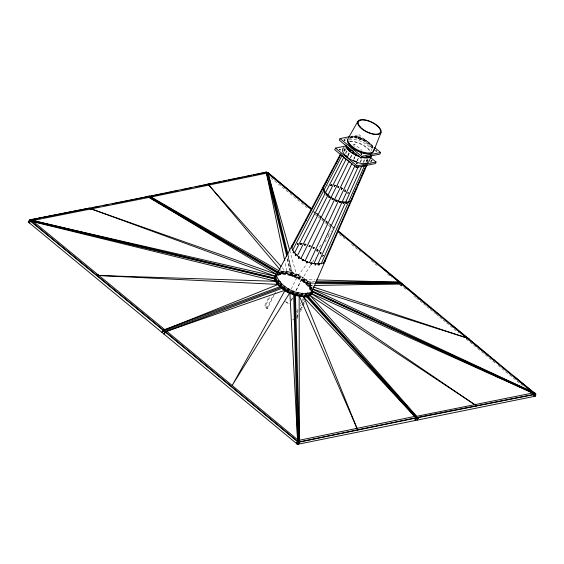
<?xml version="1.0" encoding="UTF-8"?>
<svg xmlns="http://www.w3.org/2000/svg" width="564" height="564" viewBox="0 0 564 564"><rect width="100%" height="100%" fill="white"/><g stroke="black" fill="none" stroke-linecap="round" stroke-linejoin="round"><path stroke-width="0.42" stroke-dasharray="2.82 2.11" d="M294.337 276.402L295.444 273.921L295.952 274.407L294.88 276.628L294.337 276.402L295.444 273.921M294.507 276.134L295.007 276.099L294.88 276.628M308.804 246.799L309.375 245.425L309.918 245.65L309.347 247.018L308.804 246.799L309.375 245.685M308.966 246.531L309.474 246.496L309.347 247.018M309.41 245.46L309.883 245.65M311.434 289.706L311.638 288.267C306.76 276.853 291.292 269.359 279.335 272.814M337.653 187.643L338.224 186.268L338.731 186.754L338.196 187.868L337.653 187.643L338.224 186.268M337.822 187.375L338.322 187.34L338.196 187.868M338.696 186.726L338.231 187.601M358.246 138.554L359.346 136.904L359.719 137.263L358.958 138.85L358.246 138.554L358.958 138.85M359.014 136.967L359.719 137.263M371.267 160.338L370.618 162.143M366.389 161.783L367.086 160.19L366.459 160.063L365.401 162.453M363.251 162.002L364.323 159.619M363.456 162.813L364.873 159.64M360.452 162.199L362.257 158.258M360.008 162.284L361.813 158.35M291.278 289.12L297.136 276.931L307.049 263.642M310.158 290.523A18.534 8.009 25.7 0 0 300.831 280.336L296.622 278.017L296.798 277.629L291.236 275.465L286.864 257.593M297.996 275.161L298.173 274.774C292.138 272.243 284.919 269.416 278.524 272.299M356.892 161.093L358.366 157.962M357.188 160.902L358.662 157.772M278.637 274.337L280.012 271.996L280.463 272.32L279.392 274.541L278.637 274.337L280.012 271.996M279.011 274.449L279.208 274.041C288.176 272.074 297.496 276.769 304.588 281.937L301.768 279.532L297.136 276.931L293.118 275.288L293.019 276.078C288.599 274.548 283.65 273.18 279.011 274.442L278.341 273.9M279.088 274.661L280.16 272.44L279.709 272.116M277.15 275.161L279.955 273.773M274.055 295.064L267.569 308.543L266.814 308.515L264.749 305.596L268.57 297.665M279.483 272.786L280.992 273.681L280.794 274.09L280.266 273.251L287.393 273.582L291.334 274.675L291.236 275.465L287.062 257.191M267.569 308.543L265.609 305.773L269.811 297.045M282.698 271.446L281.633 273.667L281.986 274.012L283.058 271.792L282.698 271.446L283.466 271.763L282.402 273.984L281.81 273.42M283.107 271.418L282.12 273.716L282.881 272.849M297.221 244.55L298.173 243.408L297.637 244.522L296.868 244.205L297.277 244.177M283.304 273.914L283.502 273.505L287.718 274.034L287.52 274.442M297.714 244.233L298.116 243.387L297.454 243.112M266.814 308.515L273.3 295.035M274.435 294.267L275.584 291.891M286.498 271.538L285.426 273.759L285.666 274.097L286.498 271.538L286.991 271.601L286.159 274.16L285.61 273.519L286.237 273.864M285.92 273.822L286.991 271.601M301.655 243.556L301.169 244.691L300.675 244.635L300.972 243.183L301.698 243.585L301.458 243.246L300.823 244.346L301.021 243.211M300.675 244.635L301.211 243.521M280.125 273.54L287.393 273.582L284.89 261.569M331.195 185.866L330.469 185.464L330.955 185.521L331.491 184.414L331.195 185.866L330.645 185.225L331.047 184.379M330.708 185.803L331.477 184.435L331.279 185.57L330.849 185.514M290.848 272.384L289.882 274.915L290.418 275.063L291.482 272.842L290.848 272.384L289.882 274.915M290.446 273.794L290.037 274.633L290.354 273.519M277.96 275.669A18.534 8.009 25.7 0 1 287.809 274.992L289.931 275.577L291.384 272.525M304.623 245.396L305.053 243.979L304.623 245.396L305.159 245.544L305.561 244.134M348.002 156.017L349.532 152.844M334.508 185.027L333.98 186.141L334.699 186.303L335.108 185.457L334.508 185.027L334.078 186.451L334.614 186.599L335.044 185.175L334.699 186.303M353.748 145.829L354.516 144.243L361.919 150.355M350.061 137.99L358.33 136.312L359.092 134.725L373.911 146.957M335.044 185.175L334.614 186.599M292.11 275.718L287.725 256.606M289.931 275.577L292.18 276.191L292.942 274.605L297.383 276.43A18.534 8.009 25.7 0 1 311.025 289.536M292.18 276.191L294.457 277.128L295.987 274.146M309.918 245.65L309.382 246.757L308.839 246.531M292.97 275.606L296.981 277.255L297.136 276.931L290.044 251.572M353.882 159.083L355.01 156.743M353.748 159.365L355.249 156.249M341.354 189.095L341.692 189.574L341.178 189.292L341.89 187.988L342.207 188.432M341.178 189.292L341.911 188.016L342.362 188.263L341.692 189.574M312.921 248.731L313.633 247.427L314.148 247.709C313.654 250.148 312.597 247.786 313.542 248.717M298.737 278.468L299.801 276.247L300.499 276.332C299.625 279.772 297.778 278.75 299.977 276.05M313.436 249.013L314.106 247.702M299.251 278.75L300.499 276.332M291.292 300.161L292.434 297.785M295.867 290.643L301.239 280.075L306.026 283.72L313.944 283.762M291.313 300.697L292.455 298.314M296.276 290.382L301.43 279.666L314.916 279.885M344.421 191.288L345.26 190.061L345.711 190.385L345.175 191.499L344.421 191.288L345.26 190.061M344.872 191.612L345.661 190.371L344.992 191.316M316.707 251.072L317.553 249.873L317.948 250.155L317.462 251.276L316.707 251.072L317.546 249.845M317.158 251.396L317.948 250.155L317.278 251.1L316.883 250.818L317.292 249.972M302.776 280.964L304.144 278.623L304.595 278.947L303.531 281.168L302.776 280.964L304.144 278.623M303.228 281.288L304.595 278.947M315.205 281.711L304.193 281.655L303.996 282.056C306.978 284.362 310.045 287.139 310.99 290.918M347.643 193.551L348.404 192.684L348.094 192.38L347.565 193.466L347.917 193.812L347.509 193.84L348.453 192.705M305.117 282.888L305.314 282.486L314.099 282.536M320.303 253.624L320.838 252.517L321.198 252.862L320.662 253.969L319.894 253.652L320.831 252.538M320.662 253.969L320.07 253.412L320.479 252.566M320.253 253.997L321.149 252.841M306.174 283.713L307.655 281.464L308.014 281.81L306.943 284.03L306.174 283.713L307.655 281.464M306.534 284.059L308.014 281.81M306.668 283.77L307.429 282.902L306.71 282.606L307.479 282.924M308.205 285.828L308.402 285.419L312.421 286.681M323.059 255.52L322.509 256.648L322.996 256.705M322.756 256.366L323.292 255.259L322.798 255.196L323.532 255.598L323.292 255.259M311.116 288.923L309.086 285.574L313.464 285.49M296.629 311.822L298.152 308.649M300.443 303.89L301.973 300.718M302.353 299.928L303.115 298.342M309.206 286.611L310.271 284.39L309.784 284.327L308.712 286.547L309.523 286.653L309.925 285.807L309.248 285.433L309.974 285.835L309.735 285.497M310.51 284.728L309.439 286.949L308.952 286.886L310.024 284.665L310.51 284.728L310.271 284.39M296.918 313.175L298.06 310.792M300.351 306.033L301.113 304.447M302.642 301.275L303.784 298.899M310.031 287.393L308.402 285.419L310.947 289.79M310.263 288.754L310.179 287.083M371.211 162.263L371.972 160.677M296.777 317.017L298.307 313.845M300.21 309.876L302.121 305.914M302.501 305.117L304.412 301.155M310.214 289.254L311.279 287.034L311.92 287.492L310.849 289.713L310.313 289.572L311.342 288.578L310.743 288.148L311.384 288.606M296.65 317.546L298.18 314.374M300.464 309.615L303.136 304.059M303.524 303.27L304.666 300.887M310.313 289.572L311.279 287.034M311.814 287.182L310.849 289.713M296.939 318.893L298.088 316.517M300.379 311.758L302.664 306.999M303.051 306.203L304.574 303.03M399.77 284.834L401.117 285.948L401.942 284.242M350.399 157.652L351.929 154.55M350.441 158.012L352.352 154.127M347.748 155.156L348.919 152.837M347.96 155.565L349.13 153.239M345.788 153.641L347.375 150.553M345.415 153.218L347.008 150.13M344.512 151.497L345.323 149.946L344.823 149.538L342.912 150.271M344.019 151.082L344.823 149.538M310.553 265.341L301.634 279.814L296.995 277.227M312.407 262.352L315.177 257.868M324.892 242.182L329.975 233.961M316.446 251.058L321.67 244.071M327.931 235.681L331.59 230.782M370.506 161.924L371.197 162.164M314.148 247.709L313.457 247.624L313.098 248.534L313.612 248.823M299.449 277.157L299.759 277.608M302.205 277.481L302.614 277.213C306.745 280.068 311.328 283.417 312.541 288.578M350.061 137.715C354.453 136.594 359.028 138.328 363.047 140.041A14.248 6.155 25.7 0 1 372.882 148.156M343.504 150.644L345.323 149.946M317.997 250.169L317.243 249.958M316.883 250.818L317.539 251.001M279.772 272.863C285.793 271.326 292.053 273.695 297.566 276.043A19.521 8.432 25.7 0 1 311.631 288.549M277.347 274.753L279.208 274.041L278.482 273.611M303.213 280.604L303.531 281.168M349.997 136.566L359.092 134.725M344.266 139.16L346.747 138.659M352.86 144.581L354.516 144.243M305.899 280.132L306.499 280.012M304.588 281.937L303.996 282.056L313.683 282.106M306.604 283.607L306.019 283.727L306.217 283.318L314.134 283.361M401.117 285.948L401.716 285.828M295.12 319.287L292.808 319.753L293.484 320.31M279.758 274.174L280.794 274.076L279.286 273.188M297.404 243.937L297.045 243.958L297.637 244.522M321.198 252.862L320.43 252.545M320.07 253.412L320.74 253.68L319.894 253.652M308.825 282.945L309.58 282.973M353.642 136.396C360.466 136.996 367.065 140.168 371.824 145.096A14.248 6.155 25.7 0 1 373.326 147.232M354.594 146.386L355.087 146.619M330.708 184.668L332.323 184.872M330.645 185.225L331.279 185.57M300.774 243.098L303.143 243.394M300.415 243.528L301.916 243.718M300.612 244.05L301.246 244.402L300.436 244.29M322.848 255.224L323.278 255.273M286.738 271.876L287.224 271.94M286.646 273.025L286.011 272.673M309.312 286.357L309.1 286.604M310.785 285.715L311.645 285.892M264.749 305.596L265.609 305.773M358.034 138.54L362.92 140.323A13.529 5.844 25.7 0 1 372.874 149.89M291.313 272.722L295.832 274.273M292.942 274.605L288.571 273.406A18.534 8.009 25.7 0 0 278.722 274.083M334.389 184.943L335.869 185.352M333.839 185.168L335.249 185.556M334.614 186.028L334.24 186.176M304.581 243.789L306.738 244.388M305.159 244.29L305.695 244.438L305.159 245.544M304.236 244.134L305.871 244.586M304.518 245.086L305.244 245.248L304.786 245.121M290.953 272.694L291.482 272.842M289.945 274.365L290.502 274.767M287.231 273.907L291.179 274.992M311.384 287.351L311.92 287.492M310.849 289.149L310.383 289.022L310.877 288.451M291.433 275.063L292.321 275.324M310.461 288.345L311.272 288.599L306.745 283.325M336.616 185.556L338.879 186.487M337.378 186.24L338.809 186.825M337.688 187.382L338.294 187.565M309.65 245.481L311.843 246.383M308.903 245.608L310.983 246.461M294.457 277.128L296.622 278.017M361.341 139.675L356.483 138.117A13.529 5.844 25.7 0 0 349.292 138.61M340.388 187.107L342.538 188.284M340.924 187.791L342.968 188.912M341.509 188.862L341.953 189.109L341.354 189.032M313.231 247.145L315.311 248.294M311.68 246.743L314.31 248.195M298.173 274.774L302.614 277.213M296.798 277.629L301.239 280.075M285.349 301.423L289.783 303.869M285.87 302.198L289.381 304.13M279.906 271.312L283.502 273.505M344.597 189.525L345.852 190.428M344.837 190.146L346.028 190.999M344.858 190.935L345.253 191.217M344.597 191.034L345.175 191.499M317.222 249.549L318.434 250.423M316.319 249.415L318.399 250.909M317.01 250.952L317.462 251.276M279.222 273.237L279.927 273.434L279.173 273.223L279.878 273.42L279.469 274.259L279.081 273.977M278.813 274.083L279.208 274.365M278.94 274.217L279.392 274.541M304.193 281.655L308.945 285.856M358.33 136.312L373.142 148.543M270.791 177.73L308.776 209.096M314.881 214.137L317.595 216.379M318.279 216.936L320.994 219.177M321.67 219.741L324.385 221.983M325.061 222.54L327.776 224.782M328.452 225.339L332.52 228.702M339.309 234.3L344.738 238.783M351.52 244.388L360.34 251.664M371.19 260.631L377.295 265.672M387.475 274.076L391.543 277.432M399.693 284.164L403.077 286.956M403.754 287.513L406.468 289.755M413.934 295.917L415.964 297.595M416.648 298.159L419.362 300.401M420.039 300.957L422.753 303.199M423.43 303.756L426.144 305.998M426.821 306.562L429.535 308.804M430.212 309.361L435.641 313.845M436.317 314.402L439.032 316.644M439.709 317.201L442.423 319.443M443.107 320.007L445.821 322.241M446.498 322.805L458.708 332.887M466.167 339.049L495.34 363.131M498.054 365.373L522.476 385.536M281.147 271.298L281.824 271.862M316.545 212.924L318.568 214.595M319.238 215.159L321.938 217.387M325.978 220.743L328.678 222.97M329.348 223.534L332.048 225.769M316.644 213.446L321.381 217.373M322.058 217.937L324.772 220.179M325.449 220.743L326.803 221.863M329.51 224.112L331.54 225.797M332.224 226.354L335.608 229.16M313.457 211.232L315.48 212.91M316.15 213.467L321.55 217.944M322.213 218.494L324.92 220.736M325.59 221.285L328.29 223.527M332.33 226.869L333.684 227.99M313.535 211.74L318.279 215.674M318.956 216.231L321.663 218.479M322.34 219.043L331.153 226.34M347.685 192.387L348.989 193.699M327.402 185.394L327.762 185.739M320.19 252.46L321.283 253.518M307.02 283.741L306.358 283.473L306.943 284.03M282.155 267.681L287.718 274.034M284.679 271.058L285.18 271.629M280.689 270.382L282.952 273.068M288.895 271.587L289.184 272.13M367.086 160.19L367.742 162.15M366.459 160.063L367.086 161.924M288.112 254.822L293.019 276.078L287.823 254.808M293.499 272.856L293.555 273.336M349.335 141.197A14.509 6.267 25.7 0 1 370.893 151.638M349.955 141.768A13.529 5.844 25.7 0 1 369.956 151.335M343.913 149.037A14.248 6.155 25.7 0 1 345.274 148.607M367.538 159.26A14.248 6.155 25.7 0 1 368.073 160.599M343.948 149.714A13.529 5.844 25.7 0 1 345.767 149.016M366.91 159.133A13.529 5.844 25.7 0 1 367.531 160.994M351.069 136.58A14.248 6.155 25.7 0 1 366.734 140.894M349.743 137.679A13.529 5.844 25.7 0 1 354.009 136.819L360.121 138.06L363.364 139.393A13.529 5.844 25.7 0 1 373.319 148.966A13.458 5.816 25.7 0 0 363.357 139.428A13.458 5.816 25.7 0 0 349.807 137.722M349.06 139.907A13.529 5.844 25.7 0 1 362.151 141.909A13.529 5.844 25.7 0 1 372 150.884M294.909 275.028L295.416 275.514L294.909 275.028M299.061 278.038L299.512 278.278L299.061 278.038M303.608 279.737L304.067 280.061L303.608 279.737M282.578 272.525L282.162 272.553L282.931 272.87L282.578 272.525M290.848 273.639L290.312 273.491L290.848 273.639"/><path stroke-width="0.85" d="M297.531 439.652L166.775 331.279L285.426 290.072L289.868 292.512L297.531 439.652L297.566 441.231L296.551 443.311L296.608 443.79L298.391 444.404L299.35 441.845L299.146 295.705L287.309 291.715L276.586 282.86L275.493 278.722L275.697 275.239L277.347 274.753L276.494 274.372L91.22 208.913L90.036 209.145M355.813 428.591L357.005 428.351L303.792 296.918L303.361 296.234L299.146 295.705L301.592 296.622L306.887 296.015L311.06 294.704L311.215 292.074M312.153 291.856L311.716 294.119M276.388 275.267L276.064 277.53A19.521 8.432 25.7 0 0 294.33 292.977A19.521 8.432 25.7 0 0 311.955 290.657M340.571 153.838L277.002 273.991L276.677 276.261C281.817 288.282 298.109 296.171 310.693 292.533L312.216 290.848L367.157 164.61M325.216 260.032L325.012 261.449L323.581 263.036C311.779 266.441 296.509 259.045 291.694 247.779L291.997 245.65L292.949 244.593M292.011 293.238L293.076 291.017L293.618 291.243L292.554 293.463L292.046 292.977M312.216 290.848L312.435 289.332M347.593 139.47L347.353 141.127A14.248 6.155 25.7 0 0 359.543 151.956A14.248 6.155 25.7 0 0 373.297 151.772M351.901 198.852L351.724 200.072L350.498 201.44C340.339 204.372 327.183 198.006 323.038 188.305L323.299 186.472L324.124 185.563M296.608 443.79L297.566 441.231L293.64 294.07M373.749 150.842L380.996 132.646M323.581 263.036L366.396 165.04L362.765 165.887M353.734 194.235L354.784 191.831M355.489 190.223L356.54 187.819M357.936 184.611L358.641 183.004M361.094 177.392L362.144 174.981M362.842 173.381L364.943 168.565M321.127 263.973L364.485 165.774L363.991 165.365M317.814 264.206L361.905 165.95M313.859 263.705L358.464 166.352M309.544 262.521L355.094 165.428M89.775 208.053L29.413 219.932L28.588 221.638L28.701 222.59L29.596 222.893L30.562 220.778L30.449 219.826L148.804 196.335L266.236 172.09L284.714 260.709M28.701 222.59L29.518 220.884L29.413 219.932M30.294 220.143L275.824 276.445L276.839 275.317M33.036 221.715L276.402 281.394L278.461 284.319L278.263 284.721L280.449 286.829L280.646 286.42L163.461 330.088L161.854 332.309M162.446 332.189L163.461 330.088L165.478 331.759L282.67 288.084L282.472 288.493M164.596 329.926L278.461 284.319M164.695 332.274L163.877 333.98L164.469 333.86L165.478 331.759L164.695 332.274L162.679 330.603M266.088 172.408L265.996 172.034L268.027 172.704L311.829 209.011M344.59 146.252L335.488 148.092L334.727 149.679L356.272 167.473L375.3 163.616L376.061 162.03L369.998 157.032M349.165 136.735L340.071 138.575L339.302 140.161L360.847 157.955L379.875 154.099L380.644 152.513L374.581 147.514M274.753 276.43L276.494 274.372L149.361 197.372L33.079 220.446M274.478 278.376L274.908 276.106L91.22 208.913M275.627 276.853L275.824 276.445M275.479 279.631L275.493 278.729L30.505 220.305M291.588 247.681L291.969 246.884M275.359 281.626L274.738 279.004M276.402 281.394L276.205 281.803L278.263 284.721M277.664 282.416L278.214 283.058L277.488 282.656L278.553 280.435M323.595 186.74L324.103 185.746M277.728 282.994L278.792 280.773M277.523 284.7L275.514 281.309L98.975 275.507L97.628 274.4M293.477 251.509L293.181 252.954L293.731 251.826M279.864 286.942L277.657 284.411L98.975 275.507M280.343 285.913L281.408 283.692L281.055 283.347L279.984 285.567L280.752 285.885L280.16 285.321M281.337 287.703L281.528 287.302L164.469 330.927L30.562 220.778L29.518 220.884M326.937 194.164L326.394 195.299L326.041 194.954L326.626 193.868L326.93 194.185M281.88 288.613L289.649 292.977L293.661 294.627M283.854 288.761L284.919 286.54L284.467 286.209L283.396 288.43L284.157 288.641M299.061 256.944L298.652 257.79L299.047 258.072M329.32 196.159L328.784 197.266L329.235 197.597L329.757 196.455M329.369 196.173L328.96 197.019L329.355 197.301M284.841 290.735L232.149 385.466L289.649 292.977M285.426 290.072L285.236 290.481L286.709 291.292M287.499 291.045L288.571 288.824L289.085 289.113L288.014 291.334L287.499 291.045L288.119 291.031L288.528 290.192L288.084 289.945M302.903 259.398L302.325 260.505L302.84 260.787L303.376 259.68M332.668 198.281L332.259 199.127L332.711 199.374M303.347 259.644L302.946 260.49L302.494 260.244M355.623 155.474L356.377 153.916M289.67 292.92L289.868 292.512M305.159 260.716L352.056 163.236M336.8 200.276L336.264 201.39L335.721 201.165L336.299 200.051L336.771 200.248L336.363 201.087L335.89 200.897M307.599 261.647L307.19 262.493L306.717 262.295M298.391 444.404L299.35 441.845L295.43 294.683L294.542 294.45L294.352 294.845L290.425 293.231M356.272 167.473L357.033 165.887L376.061 162.03M360.847 157.955L361.616 156.369L380.644 152.513M295.233 295.085L295.43 294.683M340.473 201.489L340.064 202.328L339.606 202.201M295.289 295.557L306.344 297.017M296.615 294.852L297.686 292.631L298.222 292.779L297.15 295L296.509 294.542M343.977 202.166L343.49 203.308L343.004 203.244L343.554 202.116L344.026 202.194M302.078 293.562L301.007 295.783L301.5 295.846L302.565 293.625M346.684 202.272L346.141 203.407L347.093 202.264L346.677 202.293M303.658 297.2L414.681 416.436L299.315 440.265M305.674 296.467L305.871 296.058L415.894 417.783L416.38 418.728L415.555 420.441L414.885 419.884L415.894 417.783L417.677 417.416L418.164 418.368L417.339 420.074M323.856 262.88L324.286 262.091M308.127 296.657L310.249 295.606L311.871 293.795L532.74 393.009L535.8 394.8L534.975 396.506L534.08 396.196L533.974 395.244M475.79 404.303L474.599 404.543L311.871 293.795L311.039 293.294L309.319 295.395L306.703 296.396M310.764 292.772L310.094 294.084L310.806 292.779M310.842 293.703L311.039 293.294M310.115 295.896L309.516 294.986M421.639 300.337L400.109 282.183L316.08 281.718M416.31 416.394L532.74 393.002M314.338 285.476L401.074 283.84L532.479 392.368L534.876 393.475L338.111 230.789M534.08 396.196L535.137 394.109L535.032 393.157L312.865 289.346M534.869 395.554L535.687 393.848L535.032 393.157L311.984 290.883M301 258.432L348.813 161.452L343.723 157.25L342.221 155.121L292.533 250.296M352.733 153.352L353.501 151.801M297.355 255.809L345.972 159.415M349.913 151.695L350.484 149.749M294.464 253.032L343.723 157.25M305.702 220.792L306.52 219.241M322.072 189.765L322.897 188.214M324.942 184.336L327.388 179.69M331.068 172.718L331.886 171.174M335.559 164.202L337.603 160.331M338.421 158.787L339.239 157.236M291.694 247.779L341.164 153.923M357.773 121.535L348.044 138.547A14.248 6.155 25.7 0 0 359.987 151.032A14.248 6.155 25.7 0 0 373.981 149.192M277.002 273.991L278.524 272.299M310.355 293.611L309.756 293.541M164.11 193.466L149.545 196.476L278.003 271.918M165.823 193.114L177.822 190.632M182.109 189.751L191.534 187.805M195.821 186.917L210.386 183.913M212.099 183.554L221.525 181.608M223.238 181.256L226.665 180.55M228.378 180.191L235.237 178.781M236.951 178.421L242.95 177.188M244.663 176.835L251.516 175.418M253.229 175.066L265.228 172.584M266.511 173.19L151.145 197.012L279.145 270.868M311.3 291.468L535.137 394.109L416.789 417.6L299.35 441.845L297.566 441.231L164.469 330.927M299.202 442.162L415.738 418.1M207.376 184.245L208.56 184.005M280.125 269.712L208.828 185.098L210.012 184.858M31.647 221.264L28.2 221.962L297.531 444.333L535.37 396.182L533.332 394.504M357.026 429.937L358.218 429.69M416.38 418.728L418.164 418.368M475.812 405.883L477.003 405.643M35.476 219.114L39.797 218.261M44.119 217.401L59.664 214.32M61.391 213.975L79.531 210.372M81.258 210.034L88.167 208.659M92.482 207.806L99.391 206.431M103.713 205.578L108.027 204.718M112.349 203.865L127.894 200.777M129.621 200.439L149.693 196.159L147.049 196.357L277.728 273.166M534.989 394.426L417.522 417.734L307.655 295.698L306.696 296.41L306.887 296.015L416.789 417.6M346.275 203.111L346.634 203.089M318.794 264.854L319.146 264.833M305.42 294.852L305.829 294.824M315.861 282.543L401.117 283.015M314.606 283.368L402.132 283.847M316.665 279.934L399.051 282.176L337.716 231.339M279.638 281.866L280.393 281.894M348.221 148.847L351.139 149.22M348.503 149.869L353.085 150.807M343.145 202.955L343.568 203.012M315.156 264.685L315.579 264.735M277.488 282.656L277.974 282.719M301.543 294.669L302.036 294.732L301.155 295.494M299.794 296.213L301.479 296.424M30.449 219.826L275.563 278.278M275.669 279.229L30.562 220.778L33.191 221.398L164.751 329.609M30.421 221.187L32.134 221.596M267.78 172.647L289.804 250.726M311.039 263.811L311.504 263.938M276.72 280.343L276.078 279.885M297.15 293.745L297.686 293.886M296.77 294.577L297.235 294.704M312.942 289.135L466.851 337.949L468.198 339.056M313.26 286.956L466.851 337.949M297.432 442.084L299.216 442.698M296.551 443.311L298.335 443.924M293.09 292.349L292.547 292.124L292.173 292.97L292.646 293.16M311.356 291.038L535.088 393.637M348.813 161.452L350.759 162.524M309.756 293.604L310.278 293.886M288.035 289.938L288.549 290.22M285.419 291.059L288.909 292.984M148.804 196.335L278.44 272.877M474.606 404.543L310.249 295.606L416.465 416.077M400.109 282.183L400.518 282.451M283.932 287.323L284.383 287.647M283.579 288.183L283.967 288.465M281.344 287.682L283.29 289.085M423 301.451L425.03 303.129M426.391 304.243L428.421 305.914M429.775 307.035L431.136 308.148M433.166 309.819L434.527 310.933M436.557 312.611L437.918 313.725M452.829 325.992L481.987 349.976M483.348 351.09L485.378 352.761M486.732 353.882L488.769 355.553M490.123 356.667L491.484 357.78M493.514 359.458L494.875 360.572M496.905 362.243L498.259 363.357M513.86 376.188L534.876 393.475M30.407 221.095L163.306 330.405M340.071 138.575L361.616 156.369M335.488 148.092L357.033 165.887M467.909 337.949L469.255 339.063M400.595 283.128L401.942 284.242M307.394 292.977L308.078 293.541M96.338 274.879L97.685 275.993M303.77 202.779L268.027 172.704L288.014 254.399M305.124 203.9L307.161 205.585M308.515 206.706L310.545 208.391M338.992 231.973L340.346 233.094M342.383 234.779L343.737 235.9M382.343 267.9L399.961 282.501M268.295 173.804L311.441 209.561M165.33 332.076L297.411 441.549M280.519 284.46L280.872 284.806M208.828 185.098L280.992 266.37M299.392 296.326L356.998 428.351M267.132 172.394L287.323 254.907M266.236 172.09L286.85 256.338M535.687 393.848L535.8 394.8M294.542 294.45L298.462 441.541M356.638 161.769A13.529 5.844 25.7 0 1 353.395 160.437M347.621 156.806A13.529 5.844 25.7 0 1 346.472 155.791M346.529 147.43A13.529 5.844 25.7 0 1 348.108 147.26M366.804 156.207A13.529 5.844 25.7 0 1 367.672 157.546M370.745 155.431A13.529 5.844 25.7 0 1 362.497 157.095M359.31 156.221A13.529 5.844 25.7 0 1 346.106 145.322M343.913 147.62A14.509 6.267 25.7 0 0 351.527 159.957A14.509 6.267 25.7 0 0 368.955 161.403L371.627 155.847A14.509 6.267 25.7 0 1 362.786 157.638M359.367 156.693A14.509 6.267 25.7 0 1 345.21 145.011M366.635 153.457A13.529 5.844 25.7 0 1 364.407 153.133M363.632 152.957A13.529 5.844 25.7 0 1 362.025 152.52M361.221 152.252A13.529 5.844 25.7 0 1 357.978 150.919M356.406 150.116A13.529 5.844 25.7 0 1 354.897 149.227M354.185 148.762A13.529 5.844 25.7 0 1 349.031 143.876M339.57 149.453L340.275 149.791L339.57 149.453M344.153 139.935L344.858 140.274L344.153 139.935M356.406 163.348L357.111 163.687L356.406 163.348M360.988 153.831L361.693 154.169L360.988 153.831M371.267 160.338L371.972 160.677L371.302 160.303M375.85 150.821L376.555 151.159L375.885 150.785M324.575 191.492L324.279 192.937L324.575 191.492M295.86 254.265L295.275 255.351L295.635 255.696L296.171 254.561L295.811 254.244M299.012 256.937L298.476 258.044L298.927 258.368L299.456 257.226L299.012 256.937M332.619 198.274L332.083 199.388L332.605 199.67L333.112 198.528L332.619 198.274M307.126 261.449L306.555 262.563L307.098 262.789L307.634 261.675L307.091 261.456M340.007 201.362L339.443 202.483L339.979 202.631L340.515 201.517L339.979 201.369M311.448 262.965L310.884 264.086L311.42 264.234L311.906 263.092L311.448 262.965M315.565 263.839L315.008 264.967L315.502 265.031L315.988 263.896L315.544 263.86M319.196 264.015L318.66 265.151L319.605 264.008L319.196 264.037M305.956 293.745L304.884 295.966L306.365 293.717L305.956 293.745M359.515 126.724A12.873 5.562 25.7 0 0 379.988 133.76A12.873 5.562 25.7 0 0 368.652 120.788A12.873 5.562 25.7 0 0 359.515 126.724M360.058 126.745A12.154 5.252 25.7 0 0 379.403 133.393A12.154 5.252 25.7 0 0 368.694 121.133A12.154 5.252 25.7 0 0 360.058 126.745"/></g></svg>
